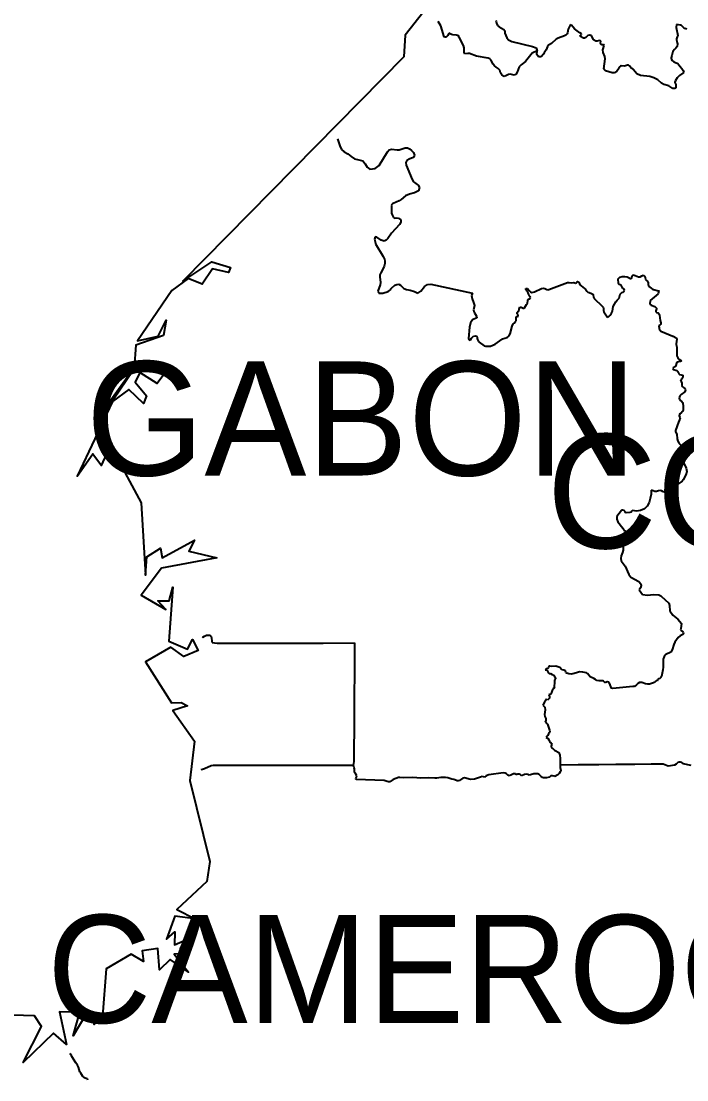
# Model space of a CAD drawing. Header units: metres. Extents: x 0 to 1325, y -1 to 773.
# Drawn here: x 692.54 to 715.87, y 367.42 to 404.52 of the extents above; entities that cross this region are included whole.
import ezdxf
from ezdxf.enums import TextEntityAlignment as Align

# ---------------------------------------------------------------- set-up
doc = ezdxf.new("R2010")
doc.units = ezdxf.units.M

msp = doc.modelspace()

# ---------------------------------------------------------------- linework, layer by layer
at = {"layer": 'CUT'}
msp.add_lwpolyline([(706.65, 404.858), (706, 404.038), (705.95, 403.268), (698.21, 395.408), (699.22, 396.088), (699.88, 395.888), (699.81, 395.718), (699.25, 395.838), (698.88, 395.308), (698.39, 395.508), (697.82, 395.078), (696.62, 393.318), (697.34, 393.488), (697.62, 394.038), (697.53, 393.508), (696.56, 393.168), (696.5, 392.378), (695.65, 391.198), (695.56, 390.948), (696.66, 392.578), (697.68, 392.328), (697.31, 391.828), (696.7, 392.208), (696.54, 391.868), (696.93, 391.388), (696.83, 391.118), (696.31, 391.608), (695.74, 391.198), (694.5, 388.578), (695.05, 389.358), (695.36, 388.948), (695.67, 389.638), (696.75, 387.638), (696.9, 385.108), (696.95, 385.748), (697.42, 386.048), (697.48, 385.718), (698.61, 386.328), (698.42, 385.948), (699.4, 385.718), (697.46, 385.348), (696.75, 384.408), (697.61, 383.908), (697.33, 384.208), (697.73, 384.208), (697.86, 384.688), (697.71, 382.798), (698.37, 382.518), (698.54, 382.848), (698.74, 382.468), (698.24, 382.258), (697.78, 382.578), (696.9, 382.068), (697.81, 380.628), (698.15, 380.638), (698.37, 380.528), (697.86, 380.358), (698.61, 379.288), (698.45, 377.908), (699.15, 375.068), (699.05, 374.368), (697.99, 373.388), (698.64, 373.058), (697.93, 373.158), (697.63, 372.348), (697.92, 372.608), (697.91, 372.148), (698.37, 372.348), (698.11, 372.018), (698.44, 371.838), (697.9, 371.828), (698.4, 371.188), (697.76, 371.638), (697.39, 371.278), (697.33, 372.018), (696.78, 371.938), (696.83, 371.568), (696.4, 371.818), (695.52, 371.308), (695.39, 369.648), (695.1, 369.358), (695.14, 369.678), (694.77, 369.648), (694.36, 368.958), (694.6, 369.788), (693.88, 369.798), (694.13, 368.658), (693.67, 369.058), (692.61, 368.028), (693.25, 369.288), (693.01, 369.658), (690.32, 369.748)], dxfattribs=at)
at = {"layer": 'SCORE'}
for points in [[(707.25, 404.358), (707.15, 404.508)], [(709.17, 404.548), (709.19, 404.508)], [(709.19, 404.508), (709.2, 404.448)], [(709.2, 404.448), (709.23, 404.368)], [(707.36, 403.978), (707.25, 404.358)], [(707.53, 404.108), (707.49, 404.018)], [(707.57, 404.078), (707.53, 404.108)], [(707.62, 404.058), (707.57, 404.078)], [(709.23, 404.368), (709.29, 404.328)], [(709.29, 404.328), (709.45, 404.228)], [(709.45, 404.228), (709.49, 404.188)], [(709.49, 404.188), (709.49, 404.098)], [(709.49, 404.098), (709.52, 404.018)], [(711.67, 404.078), (711.63, 404.038)], [(711.69, 404.118), (711.67, 404.078)], [(711.71, 404.248), (711.69, 404.118)], [(711.79, 404.408), (711.71, 404.248)], [(711.83, 404.378), (711.79, 404.408)], [(711.93, 404.258), (711.83, 404.378)], [(712.12, 404.118), (711.93, 404.258)], [(712.16, 404.088), (712.12, 404.118)], [(712.17, 404.068), (712.16, 404.088)], [(715.5, 404.408), (715.49, 404.298)], [(715.49, 404.298), (715.55, 404.018)], [(715.57, 404.398), (715.5, 404.408)], [(715.64, 404.388), (715.57, 404.398)], [(715.68, 404.368), (715.64, 404.388)], [(715.76, 404.288), (715.68, 404.368)], [(715.8, 404.268), (715.76, 404.288)], [(715.87, 404.248), (715.8, 404.268)], [(707.37, 403.958), (707.36, 403.978)], [(707.42, 403.958), (707.37, 403.958)], [(707.45, 403.978), (707.42, 403.958)], [(707.49, 404.018), (707.45, 403.978)], [(707.67, 404.048), (707.62, 404.058)], [(707.8, 404.038), (707.67, 404.048)], [(707.85, 404.018), (707.8, 404.038)], [(707.89, 403.968), (707.85, 404.018)], [(708.04, 403.668), (707.89, 403.968)], [(709.52, 404.018), (709.56, 403.938)], [(709.56, 403.938), (709.62, 403.868)], [(709.62, 403.868), (709.73, 403.808)], [(709.73, 403.808), (710.46, 403.638)], [(711.12, 403.738), (711.02, 403.678)], [(711.29, 403.888), (711.12, 403.738)], [(711.36, 403.928), (711.29, 403.888)], [(711.58, 404.008), (711.36, 403.928)], [(711.63, 404.038), (711.58, 404.008)], [(712.12, 403.998), (712.16, 404.038)], [(712.24, 403.928), (712.12, 403.998)], [(712.16, 404.038), (712.17, 404.068)], [(712.28, 403.928), (712.24, 403.928)], [(712.33, 403.948), (712.28, 403.928)], [(712.4, 404.018), (712.33, 403.948)], [(712.45, 404.038), (712.4, 404.018)], [(712.48, 404.028), (712.45, 404.038)], [(712.52, 404.018), (712.48, 404.028)], [(712.6, 403.868), (712.52, 404.018)], [(712.68, 403.818), (712.6, 403.868)], [(712.72, 403.818), (712.68, 403.818)], [(712.8, 403.848), (712.72, 403.818)], [(712.83, 403.838), (712.8, 403.848)], [(712.85, 403.818), (712.83, 403.838)], [(712.84, 403.748), (712.85, 403.818)], [(712.86, 403.708), (712.84, 403.748)], [(712.89, 403.688), (712.86, 403.708)], [(712.95, 403.708), (712.92, 403.698)], [(712.97, 403.668), (712.95, 403.708)], [(715.51, 403.938), (715.5, 403.908)], [(715.5, 403.908), (715.5, 403.868)], [(715.5, 403.868), (715.51, 403.828)], [(715.53, 403.978), (715.51, 403.938)], [(715.51, 403.828), (715.53, 403.768)], [(715.55, 404.018), (715.53, 403.978)], [(715.53, 403.768), (715.54, 403.728)], [(715.54, 403.728), (715.53, 403.638)], [(708.06, 403.588), (708.04, 403.668)], [(708.06, 403.428), (708.06, 403.588)], [(708.09, 403.378), (708.06, 403.428)], [(708.19, 403.388), (708.09, 403.378)], [(708.25, 403.388), (708.19, 403.388)], [(708.5, 403.298), (708.25, 403.388)], [(710.45, 403.398), (710.21, 403.108)], [(710.62, 403.488), (710.45, 403.398)], [(710.46, 403.638), (710.59, 403.588)], [(710.59, 403.588), (710.62, 403.488)], [(710.61, 403.358), (710.62, 403.488)], [(710.67, 403.278), (710.61, 403.358)], [(710.84, 403.368), (710.76, 403.268)], [(710.87, 403.418), (710.84, 403.368)], [(710.94, 403.518), (710.87, 403.418)], [(710.98, 403.638), (710.94, 403.518)], [(711.02, 403.678), (710.98, 403.638)], [(712.92, 403.698), (712.89, 403.688)], [(712.92, 403.518), (712.97, 403.668)], [(712.93, 403.428), (712.92, 403.518)], [(712.99, 403.288), (712.93, 403.428)], [(715.37, 403.458), (715.34, 403.318)], [(715.43, 403.528), (715.37, 403.458)], [(715.48, 403.578), (715.43, 403.528)], [(715.53, 403.638), (715.48, 403.578)], [(708.9, 403.228), (708.5, 403.298)], [(708.96, 403.208), (708.9, 403.228)], [(709, 403.168), (708.96, 403.208)], [(709.08, 403.018), (709, 403.168)], [(709.13, 402.958), (709.08, 403.018)], [(710.06, 402.998), (709.99, 402.918)], [(710.21, 403.108), (710.06, 402.998)], [(710.76, 403.268), (710.67, 403.278)], [(712.96, 402.858), (713, 403.208)], [(713, 403.208), (712.99, 403.288)], [(713.79, 402.978), (713.68, 402.948)], [(713.82, 402.978), (713.79, 402.978)], [(713.86, 402.958), (713.82, 402.978)], [(715.34, 403.318), (715.32, 403.238)], [(715.32, 403.238), (715.32, 403.208)], [(715.32, 403.208), (715.35, 403.148)], [(715.35, 403.148), (715.41, 403.098)], [(715.41, 403.098), (715.55, 403.038)], [(715.55, 403.038), (715.59, 402.998)], [(715.59, 402.998), (715.63, 402.938)], [(709.19, 402.908), (709.13, 402.958)], [(709.26, 402.868), (709.19, 402.908)], [(709.31, 402.808), (709.26, 402.868)], [(709.34, 402.718), (709.31, 402.808)], [(709.38, 402.638), (709.34, 402.718)], [(709.47, 402.588), (709.38, 402.638)], [(709.52, 402.608), (709.47, 402.588)], [(709.55, 402.618), (709.52, 402.608)], [(709.62, 402.658), (709.55, 402.618)], [(709.67, 402.668), (709.62, 402.658)], [(709.72, 402.658), (709.67, 402.668)], [(709.77, 402.638), (709.72, 402.658)], [(709.81, 402.628), (709.77, 402.638)], [(709.87, 402.658), (709.81, 402.628)], [(709.92, 402.738), (709.87, 402.658)], [(709.99, 402.918), (709.92, 402.738)], [(712.98, 402.818), (712.96, 402.858)], [(713.02, 402.788), (712.98, 402.818)], [(713.25, 402.708), (713.02, 402.788)], [(713.33, 402.718), (713.25, 402.708)], [(713.41, 402.768), (713.33, 402.718)], [(713.45, 402.818), (713.41, 402.768)], [(713.5, 402.908), (713.45, 402.818)], [(713.54, 402.948), (713.5, 402.908)], [(713.57, 402.958), (713.54, 402.948)], [(713.68, 402.948), (713.57, 402.958)], [(713.92, 402.878), (713.86, 402.958)], [(713.98, 402.838), (713.92, 402.878)], [(713.99, 402.828), (713.98, 402.838)], [(714, 402.818), (713.99, 402.828)], [(714.11, 402.678), (714, 402.818)], [(714.24, 402.618), (714.11, 402.678)], [(714.57, 402.578), (714.24, 402.618)], [(715.61, 402.618), (715.53, 402.538)], [(715.73, 402.698), (715.61, 402.618)], [(715.63, 402.938), (715.69, 402.868)], [(715.69, 402.868), (715.74, 402.798)], [(715.76, 402.728), (715.73, 402.698)], [(715.74, 402.798), (715.76, 402.728)], [(714.71, 402.538), (714.57, 402.578)], [(714.85, 402.468), (714.71, 402.538)], [(714.98, 402.348), (714.85, 402.468)], [(715.06, 402.298), (714.98, 402.348)], [(715.23, 402.258), (715.06, 402.298)], [(715.38, 402.168), (715.23, 402.258)], [(715.47, 402.448), (715.45, 402.388)], [(715.45, 402.388), (715.45, 402.368)], [(715.45, 402.368), (715.46, 402.348)], [(715.46, 402.348), (715.48, 402.298)], [(715.53, 402.538), (715.47, 402.448)], [(715.48, 402.298), (715.48, 402.248)], [(715.48, 402.248), (715.48, 402.208)], [(715.45, 402.168), (715.38, 402.168)], [(715.47, 402.178), (715.45, 402.168)], [(715.48, 402.208), (715.47, 402.178)], [(703.62, 400.398), (703.71, 400.148)], [(703.71, 400.148), (703.77, 400.028)], [(703.77, 400.028), (703.86, 399.948)], [(705.38, 399.938), (705.44, 400.008)], [(705.44, 400.008), (705.52, 400.038)], [(705.52, 400.038), (705.72, 400.008)], [(705.72, 400.008), (705.79, 400.018)], [(705.79, 400.018), (706, 400.078)], [(706, 400.078), (706.07, 400.078)], [(706.07, 400.078), (706.08, 400.078)], [(706.08, 400.078), (706.15, 400.048)], [(706.15, 400.048), (706.22, 399.988)], [(703.86, 399.948), (703.99, 399.868)], [(703.99, 399.868), (704.1, 399.778)], [(704.1, 399.778), (704.22, 399.698)], [(704.22, 399.698), (704.37, 399.668)], [(704.37, 399.668), (704.51, 399.628)], [(704.51, 399.628), (704.59, 399.518)], [(705.08, 399.468), (705.38, 399.938)], [(706.06, 399.638), (706.02, 399.568)], [(706.14, 399.688), (706.06, 399.638)], [(706.22, 399.718), (706.14, 399.688)], [(706.22, 399.988), (706.29, 399.918)], [(706.29, 399.748), (706.22, 399.718)], [(706.29, 399.918), (706.32, 399.828)], [(706.32, 399.828), (706.29, 399.748)], [(704.59, 399.518), (704.66, 399.408)], [(704.66, 399.408), (704.76, 399.338)], [(704.76, 399.338), (704.95, 399.358)], [(704.95, 399.358), (705.08, 399.468)], [(706.02, 399.568), (706.03, 399.478)], [(706.03, 399.478), (706.24, 398.978)], [(706.24, 398.978), (706.29, 398.888)], [(706.29, 398.888), (706.45, 398.778)], [(706.32, 398.508), (706.15, 398.458)], [(706.46, 398.578), (706.32, 398.508)], [(706.45, 398.778), (706.5, 398.698)], [(706.5, 398.698), (706.46, 398.578)], [(705.58, 398.138), (705.55, 398.118)], [(705.79, 398.228), (705.58, 398.138)], [(705.86, 398.278), (705.79, 398.228)], [(706.01, 398.398), (705.86, 398.278)], [(706.15, 398.458), (706.01, 398.398)], [(705.52, 398.088), (705.51, 398.078)], [(705.51, 398.078), (705.52, 398.058)], [(705.55, 398.118), (705.52, 398.088)], [(705.52, 398.058), (705.52, 397.798)], [(705.52, 397.798), (705.54, 397.738)], [(705.8, 397.398), (705.52, 397.098)], [(705.54, 397.738), (705.59, 397.638)], [(705.59, 397.638), (705.62, 397.618)], [(705.62, 397.618), (705.68, 397.628)], [(705.68, 397.628), (705.76, 397.618)], [(705.76, 397.618), (705.85, 397.558)], [(705.85, 397.478), (705.8, 397.398)], [(705.85, 397.558), (705.85, 397.478)], [(705.52, 397.098), (705.39, 396.908)], [(704.94, 396.968), (704.92, 396.878)], [(704.92, 396.878), (704.96, 396.738)], [(705, 396.958), (704.94, 396.968)], [(704.96, 396.738), (704.96, 396.718)], [(704.96, 396.718), (705.23, 396.278)], [(705.15, 396.848), (705, 396.958)], [(705.26, 396.818), (705.15, 396.848)], [(705.33, 396.848), (705.26, 396.818)], [(705.39, 396.908), (705.33, 396.848)], [(705.23, 396.278), (705.27, 396.178)], [(705.26, 395.938), (705.23, 395.858)], [(705.28, 396.028), (705.26, 395.938)], [(705.27, 396.178), (705.28, 396.108)], [(705.28, 396.108), (705.28, 396.028)], [(705.14, 395.708), (705.11, 395.628)], [(705.11, 395.628), (705.11, 395.558)], [(705.11, 395.558), (705.13, 395.358)], [(705.23, 395.858), (705.14, 395.708)], [(713.46, 395.498), (713.52, 395.548)], [(713.52, 395.548), (713.6, 395.578)], [(713.6, 395.578), (713.69, 395.578)], [(713.69, 395.578), (713.77, 395.568)], [(713.77, 395.568), (713.84, 395.528)], [(713.94, 395.538), (713.95, 395.598)], [(713.95, 395.598), (713.97, 395.618)], [(713.97, 395.618), (714, 395.628)], [(714, 395.628), (714.17, 395.568)], [(714.17, 395.568), (714.2, 395.568)], [(714.2, 395.568), (714.23, 395.568)], [(714.23, 395.568), (714.29, 395.598)], [(714.29, 395.598), (714.33, 395.618)], [(714.33, 395.618), (714.36, 395.608)], [(714.36, 395.608), (714.38, 395.588)], [(714.38, 395.588), (714.4, 395.538)], [(705.12, 395.278), (705.04, 395.058)], [(705.13, 395.358), (705.12, 395.278)], [(705.52, 395.168), (705.64, 395.268)], [(705.64, 395.268), (705.71, 395.298)], [(705.71, 395.298), (705.77, 395.308)], [(705.77, 395.308), (705.83, 395.268)], [(705.83, 395.268), (705.95, 395.158)], [(706.54, 395.058), (706.67, 395.218)], [(706.67, 395.218), (706.78, 395.288)], [(706.78, 395.288), (706.9, 395.308)], [(706.9, 395.308), (708.36, 394.988)], [(711.03, 395.118), (711.68, 395.358)], [(711.68, 395.358), (711.74, 395.358)], [(711.74, 395.358), (711.81, 395.348)], [(711.81, 395.348), (711.89, 395.358)], [(711.89, 395.358), (711.91, 395.358)], [(711.91, 395.358), (711.96, 395.338)], [(711.96, 395.338), (711.99, 395.348)], [(711.99, 395.348), (712.02, 395.398)], [(712.02, 395.398), (712.04, 395.398)], [(712.04, 395.398), (712.08, 395.378)], [(712.08, 395.378), (712.09, 395.348)], [(712.09, 395.348), (712.1, 395.318)], [(712.1, 395.318), (712.12, 395.278)], [(712.12, 395.278), (712.16, 395.248)], [(712.16, 395.248), (712.28, 395.158)], [(713.46, 395.478), (713.46, 395.498)], [(713.47, 395.338), (713.46, 395.478)], [(713.49, 395.298), (713.47, 395.338)], [(713.57, 395.268), (713.49, 395.298)], [(713.62, 395.148), (713.57, 395.268)], [(713.84, 395.528), (713.87, 395.508)], [(713.87, 395.508), (713.91, 395.508)], [(713.91, 395.508), (713.94, 395.538)], [(714.4, 395.538), (714.42, 395.468)], [(714.42, 395.468), (714.45, 395.438)], [(714.45, 395.438), (714.49, 395.408)], [(714.49, 395.408), (714.51, 395.378)], [(714.51, 395.378), (714.51, 395.278)], [(714.51, 395.278), (714.53, 395.248)], [(714.53, 395.248), (714.56, 395.208)], [(714.56, 395.208), (714.63, 395.158)], [(705.04, 395.058), (705.07, 394.988)], [(705.07, 394.988), (705.08, 394.988)], [(705.08, 394.988), (705.21, 394.988)], [(705.21, 394.988), (705.4, 395.048)], [(705.4, 395.048), (705.45, 395.078)], [(705.45, 395.078), (705.47, 395.108)], [(705.47, 395.108), (705.49, 395.138)], [(705.49, 395.138), (705.52, 395.168)], [(705.95, 395.158), (706.04, 395.118)], [(706.04, 395.118), (706.17, 395.098)], [(706.17, 395.098), (706.32, 395.048)], [(706.32, 395.048), (706.44, 394.988)], [(706.44, 394.988), (706.48, 395.008)], [(706.48, 395.008), (706.54, 395.058)], [(708.36, 394.988), (708.32, 394.908)], [(708.32, 394.908), (708.34, 394.788)], [(710.22, 395.128), (710.23, 395.148)], [(710.24, 395.088), (710.22, 395.128)], [(710.23, 395.148), (710.28, 395.148)], [(710.28, 395.058), (710.24, 395.088)], [(710.28, 395.148), (710.33, 395.098)], [(710.3, 395.028), (710.28, 395.058)], [(710.31, 394.998), (710.3, 395.028)], [(710.32, 394.968), (710.31, 394.998)], [(710.33, 394.938), (710.32, 394.968)], [(710.33, 395.098), (710.39, 395.038)], [(710.34, 394.898), (710.33, 394.938)], [(710.36, 394.868), (710.34, 394.898)], [(710.39, 394.838), (710.36, 394.868)], [(710.36, 394.788), (710.38, 394.798)], [(710.38, 394.798), (710.39, 394.838)], [(710.39, 395.038), (710.44, 395.018)], [(710.44, 395.018), (710.53, 395.038)], [(710.53, 395.038), (710.77, 395.148)], [(710.77, 395.148), (710.84, 395.168)], [(710.84, 395.168), (710.89, 395.158)], [(710.89, 395.158), (710.96, 395.118)], [(710.96, 395.118), (711, 395.108)], [(711, 395.108), (711.03, 395.118)], [(712.28, 395.158), (712.31, 395.128)], [(712.31, 395.128), (712.36, 395.058)], [(712.36, 395.058), (712.4, 395.028)], [(712.4, 395.028), (712.44, 395.008)], [(712.44, 395.008), (712.53, 394.978)], [(712.53, 394.978), (712.57, 394.958)], [(712.57, 394.958), (712.58, 394.918)], [(712.58, 394.918), (712.6, 394.848)], [(712.6, 394.848), (712.62, 394.808)], [(712.62, 394.808), (712.9, 394.538)], [(713.42, 394.748), (713.49, 394.818)], [(713.49, 394.818), (713.51, 394.858)], [(713.51, 394.858), (713.53, 394.958)], [(713.53, 394.958), (713.56, 394.988)], [(713.56, 394.988), (713.59, 395.008)], [(713.59, 395.008), (713.63, 395.028)], [(713.67, 395.128), (713.62, 395.148)], [(713.63, 395.028), (713.68, 395.098)], [(713.68, 395.098), (713.67, 395.128)], [(714.86, 394.968), (714.58, 394.728)], [(714.63, 395.158), (714.66, 395.128)], [(714.66, 395.128), (714.7, 395.118)], [(714.7, 395.118), (714.87, 395.068)], [(714.89, 395.088), (714.86, 394.968)], [(714.87, 395.068), (714.89, 395.088)], [(708.34, 394.788), (708.39, 394.668)], [(708.39, 394.668), (708.42, 394.558)], [(708.42, 394.558), (708.39, 394.408)], [(709.99, 394.428), (710.01, 394.498)], [(709.99, 394.388), (709.99, 394.428)], [(710.01, 394.498), (710.06, 394.498)], [(710.06, 394.498), (710.15, 394.448)], [(710.15, 394.448), (710.18, 394.478)], [(710.18, 394.478), (710.25, 394.588)], [(710.25, 394.588), (710.28, 394.638)], [(710.28, 394.638), (710.3, 394.738)], [(710.3, 394.738), (710.31, 394.768)], [(710.31, 394.768), (710.34, 394.788)], [(710.34, 394.788), (710.36, 394.788)], [(712.9, 394.538), (712.93, 394.498)], [(712.93, 394.498), (712.94, 394.458)], [(712.94, 394.458), (712.95, 394.378)], [(713.26, 394.358), (713.29, 394.518)], [(713.29, 394.518), (713.38, 394.688)], [(713.38, 394.688), (713.42, 394.748)], [(714.58, 394.728), (714.57, 394.608)], [(714.57, 394.608), (714.62, 394.568)], [(714.62, 394.568), (714.75, 394.518)], [(714.75, 394.518), (714.8, 394.468)], [(714.8, 394.438), (714.78, 394.368)], [(714.8, 394.468), (714.8, 394.438)], [(708.36, 394.058), (708.29, 393.948)], [(708.51, 394.128), (708.36, 394.058)], [(708.39, 394.408), (708.4, 394.348)], [(708.4, 394.348), (708.42, 394.298)], [(708.42, 394.298), (708.49, 394.188)], [(708.49, 394.188), (708.51, 394.128)], [(709.88, 394.148), (709.89, 394.158)], [(709.89, 394.118), (709.88, 394.148)], [(709.88, 394.018), (709.89, 394.098)], [(709.89, 394.158), (709.96, 394.178)], [(709.89, 394.108), (709.89, 394.118)], [(709.89, 394.098), (709.89, 394.108)], [(709.92, 394.318), (709.97, 394.368)], [(709.92, 394.298), (709.92, 394.318)], [(709.92, 394.268), (709.92, 394.298)], [(709.94, 394.248), (709.92, 394.268)], [(709.94, 394.228), (709.94, 394.248)], [(709.96, 394.198), (709.94, 394.228)], [(709.96, 394.178), (709.96, 394.198)], [(709.97, 394.368), (709.99, 394.388)], [(712.95, 394.378), (712.96, 394.338)], [(712.96, 394.338), (713, 394.268)], [(713, 394.268), (713.07, 394.158)], [(713.07, 394.158), (713.08, 394.138)], [(713.08, 394.138), (713.09, 394.138)], [(713.09, 394.138), (713.13, 394.168)], [(713.13, 394.168), (713.18, 394.218)], [(713.18, 394.218), (713.23, 394.288)], [(713.23, 394.288), (713.26, 394.358)], [(714.78, 394.368), (714.78, 394.338)], [(714.78, 394.338), (714.8, 394.318)], [(714.8, 394.318), (714.86, 394.298)], [(714.86, 394.298), (714.89, 394.268)], [(714.89, 394.268), (714.91, 394.218)], [(714.91, 394.218), (714.93, 394.028)], [(708.25, 393.798), (708.22, 393.398)], [(708.29, 393.948), (708.25, 393.798)], [(709.67, 393.568), (709.75, 393.838)], [(709.75, 393.838), (709.78, 393.918)], [(709.78, 393.918), (709.81, 393.938)], [(709.81, 393.938), (709.86, 393.998)], [(709.86, 393.998), (709.88, 394.018)], [(714.89, 393.848), (714.88, 393.818)], [(714.88, 393.818), (714.9, 393.788)], [(714.91, 393.858), (714.89, 393.848)], [(714.9, 393.788), (714.9, 393.748)], [(714.9, 393.748), (714.91, 393.708)], [(714.94, 393.888), (714.91, 393.858)], [(714.91, 393.708), (714.93, 393.688)], [(714.93, 394.028), (714.95, 393.948)], [(714.93, 393.688), (714.96, 393.658)], [(714.95, 393.918), (714.94, 393.888)], [(714.95, 393.948), (714.95, 393.918)], [(708.22, 393.398), (708.24, 393.348)], [(708.24, 393.348), (708.28, 393.358)], [(708.28, 393.358), (708.32, 393.408)], [(708.32, 393.408), (708.39, 393.478)], [(708.39, 393.478), (708.46, 393.498)], [(708.46, 393.498), (708.51, 393.478)], [(708.51, 393.478), (708.52, 393.438)], [(708.52, 393.438), (708.52, 393.398)], [(708.52, 393.398), (708.53, 393.368)], [(708.53, 393.368), (708.55, 393.318)], [(708.55, 393.318), (708.57, 393.298)], [(709.15, 393.198), (709.39, 393.378)], [(709.39, 393.378), (709.41, 393.388)], [(709.41, 393.388), (709.57, 393.438)], [(709.57, 393.438), (709.63, 393.478)], [(709.63, 393.478), (709.67, 393.568)], [(714.96, 393.658), (715.38, 393.488)], [(715.38, 393.488), (715.39, 393.488)], [(715.39, 393.488), (715.49, 393.428)], [(715.49, 393.428), (715.52, 393.378)], [(715.52, 393.378), (715.49, 393.218)], [(708.57, 393.298), (708.59, 393.268)], [(708.59, 393.268), (708.77, 393.148)], [(708.77, 393.148), (708.81, 393.138)], [(708.81, 393.138), (708.99, 393.128)], [(708.99, 393.128), (709.15, 393.198)], [(715.49, 393.218), (715.49, 393.188)], [(715.49, 393.188), (715.51, 393.098)], [(715.51, 393.098), (715.52, 392.798)], [(715.57, 392.588), (715.51, 392.568)], [(715.52, 392.798), (715.55, 392.718)], [(715.55, 392.718), (715.59, 392.678)], [(715.65, 392.598), (715.57, 392.588)], [(715.59, 392.678), (715.68, 392.618)], [(715.68, 392.618), (715.65, 392.598)], [(715.39, 392.378), (715.37, 392.348)], [(715.37, 392.348), (715.4, 392.318)], [(715.47, 392.418), (715.39, 392.378)], [(715.4, 392.318), (715.48, 392.288)], [(715.51, 392.568), (715.47, 392.418)], [(715.48, 392.288), (715.51, 392.278)], [(715.51, 392.278), (715.55, 392.248)], [(715.55, 392.248), (715.57, 392.208)], [(715.57, 392.208), (715.59, 392.168)], [(715.59, 392.168), (715.61, 392.138)], [(715.61, 392.138), (715.73, 392.118)], [(715.69, 391.988), (715.64, 391.948)], [(715.64, 391.948), (715.69, 391.838)], [(715.73, 392.058), (715.69, 391.988)], [(715.69, 391.838), (715.69, 391.748)], [(715.73, 392.118), (715.73, 392.058)], [(715.8, 391.528), (715.67, 391.438)], [(715.69, 391.748), (715.71, 391.718)], [(715.71, 391.718), (715.75, 391.678)], [(715.75, 391.678), (715.8, 391.648)], [(715.8, 391.648), (715.82, 391.598)], [(715.82, 391.598), (715.8, 391.528)], [(715.62, 391.388), (715.6, 391.318)], [(715.6, 391.318), (715.61, 391.268)], [(715.61, 391.268), (715.63, 391.248)], [(715.67, 391.438), (715.62, 391.388)], [(715.63, 391.248), (715.66, 391.218)], [(715.66, 391.218), (715.69, 391.188)], [(715.69, 391.188), (715.71, 391.158)], [(715.71, 391.158), (715.72, 391.118)], [(715.72, 391.118), (715.74, 391.038)], [(715.63, 390.768), (715.6, 390.718)], [(715.6, 390.718), (715.6, 390.688)], [(715.65, 390.778), (715.63, 390.768)], [(715.71, 390.838), (715.65, 390.778)], [(715.74, 390.888), (715.71, 390.838)], [(715.74, 391.038), (715.74, 390.918)], [(715.74, 390.918), (715.74, 390.888)], [(715.57, 390.468), (715.47, 390.178)], [(715.61, 390.548), (715.57, 390.468)], [(715.6, 390.688), (715.62, 390.628)], [(715.63, 390.588), (715.61, 390.548)], [(715.62, 390.628), (715.63, 390.588)], [(715.47, 390.178), (715.47, 390.128)], [(715.47, 390.128), (715.51, 390.048)], [(715.51, 390.048), (715.53, 389.888)], [(715.53, 389.888), (715.55, 389.808)], [(715.55, 389.808), (715.6, 389.718)], [(715.6, 389.718), (715.67, 389.648)], [(715.67, 389.648), (715.71, 389.568)], [(715.69, 389.458), (715.67, 389.358)], [(715.67, 389.358), (715.67, 389.268)], [(715.67, 389.268), (715.69, 389.178)], [(715.71, 389.568), (715.69, 389.458)], [(715.69, 389.178), (715.84, 388.858)], [(715.83, 388.628), (715.74, 388.448)], [(715.86, 388.738), (715.83, 388.628)], [(715.84, 388.858), (715.86, 388.738)], [(715.47, 388.188), (715.35, 388.108)], [(715.55, 388.298), (715.47, 388.188)], [(715.7, 388.398), (715.55, 388.298)], [(715.74, 388.448), (715.7, 388.398)], [(714.58, 387.798), (714.54, 387.648)], [(714.61, 387.948), (714.58, 387.798)], [(714.62, 388.088), (714.61, 387.948)], [(714.68, 388.058), (714.62, 388.088)], [(714.74, 388.038), (714.68, 388.058)], [(714.8, 388.038), (714.74, 388.038)], [(714.87, 388.058), (714.8, 388.038)], [(714.93, 388.078), (714.87, 388.058)], [(714.98, 388.058), (714.93, 388.078)], [(715.04, 388.028), (714.98, 388.058)], [(715.11, 388.018), (715.04, 388.028)], [(715.21, 388.048), (715.11, 388.018)], [(715.35, 388.108), (715.21, 388.048)], [(713.6, 387.388), (713.58, 387.368)], [(713.62, 387.388), (713.6, 387.388)], [(713.67, 387.368), (713.62, 387.388)], [(713.96, 387.378), (713.94, 387.348)], [(714.1, 387.348), (713.96, 387.378)], [(714.38, 387.428), (714.24, 387.368)], [(714.47, 387.528), (714.38, 387.428)], [(714.54, 387.648), (714.47, 387.528)], [(713.58, 387.368), (713.41, 387.168)], [(713.41, 387.168), (713.41, 387.068)], [(713.41, 387.068), (713.45, 386.978)], [(713.69, 387.348), (713.67, 387.368)], [(713.7, 387.328), (713.69, 387.348)], [(713.71, 387.298), (713.7, 387.328)], [(713.74, 387.288), (713.71, 387.298)], [(713.87, 387.308), (713.74, 387.288)], [(713.91, 387.318), (713.87, 387.308)], [(713.94, 387.348), (713.91, 387.318)], [(714.24, 387.368), (714.1, 387.348)], [(713.45, 386.978), (713.62, 386.748)], [(713.62, 386.748), (713.66, 386.688)], [(713.66, 386.688), (713.7, 386.658)], [(713.7, 386.658), (713.74, 386.608)], [(713.66, 386.278), (713.64, 386.258)], [(713.71, 386.278), (713.66, 386.278)], [(713.73, 386.568), (713.71, 386.528)], [(713.71, 386.528), (713.71, 386.478)], [(713.71, 386.478), (713.72, 386.438)], [(713.75, 386.288), (713.71, 386.278)], [(713.72, 386.438), (713.78, 386.368)], [(713.74, 386.608), (713.73, 386.568)], [(713.78, 386.328), (713.75, 386.288)], [(713.78, 386.368), (713.78, 386.328)], [(713.61, 385.898), (713.57, 385.788)], [(713.63, 385.988), (713.61, 385.898)], [(713.64, 386.258), (713.63, 385.988)], [(713.57, 385.788), (713.55, 385.688)], [(713.55, 385.688), (713.57, 385.608)], [(713.57, 385.608), (713.7, 385.418)], [(713.7, 385.418), (713.83, 385.128)], [(713.83, 385.128), (713.9, 385.038)], [(713.9, 385.038), (714.18, 384.888)], [(714.18, 384.888), (714.25, 384.808)], [(714.25, 384.808), (714.26, 384.738)], [(714.24, 384.658), (714.2, 384.588)], [(714.2, 384.588), (714.31, 384.428)], [(714.26, 384.738), (714.24, 384.658)], [(714.31, 384.428), (714.49, 384.408)], [(714.49, 384.408), (714.7, 384.428)], [(714.7, 384.428), (714.88, 384.418)], [(714.88, 384.418), (714.93, 384.398)], [(714.93, 384.398), (714.95, 384.378)], [(714.95, 384.378), (714.97, 384.368)], [(714.97, 384.368), (715.24, 384.128)], [(715.24, 384.128), (715.26, 384.048)], [(715.26, 384.048), (715.27, 383.858)], [(715.27, 383.858), (715.38, 383.708)], [(715.38, 383.708), (715.55, 383.558)], [(715.55, 383.558), (715.68, 383.408)], [(715.68, 383.408), (715.65, 383.238)], [(698.9, 382.918), (698.91, 382.928)], [(698.91, 382.928), (698.97, 382.968)], [(698.97, 382.968), (699.03, 382.998)], [(699.03, 382.998), (699.1, 383.008)], [(699.1, 383.008), (699.16, 382.998)], [(699.16, 382.998), (699.2, 382.958)], [(699.2, 382.958), (699.21, 382.908)], [(715.63, 382.978), (715.56, 382.918)], [(715.72, 383.028), (715.63, 382.978)], [(715.65, 383.238), (715.64, 383.188)], [(715.64, 383.188), (715.67, 383.168)], [(715.67, 383.168), (715.71, 383.138)], [(715.71, 383.138), (715.74, 383.098)], [(715.75, 383.048), (715.72, 383.028)], [(715.74, 383.098), (715.75, 383.048)], [(699.21, 382.908), (699.22, 382.798)], [(699.22, 382.798), (699.23, 382.748)], [(699.23, 382.748), (699.31, 382.738)], [(699.31, 382.738), (699.41, 382.718)], [(699.41, 382.718), (699.82, 382.718)], [(699.82, 382.718), (700.83, 382.728)], [(700.83, 382.728), (700.92, 382.728)], [(700.92, 382.728), (702.02, 382.728)], [(702.02, 382.728), (702.85, 382.728)], [(702.85, 382.728), (703.12, 382.728)], [(703.12, 382.728), (704.22, 382.738)], [(704.22, 382.738), (704.22, 381.768)], [(715.41, 382.678), (715.35, 382.488)], [(715.45, 382.758), (715.41, 382.678)], [(715.5, 382.838), (715.45, 382.758)], [(715.56, 382.918), (715.5, 382.838)], [(715.07, 382.258), (715.04, 382.158)], [(715.13, 382.328), (715.07, 382.258)], [(715.3, 382.408), (715.13, 382.328)], [(715.35, 382.488), (715.3, 382.408)], [(710.94, 381.818), (710.9, 381.788)], [(710.98, 381.838), (710.94, 381.818)], [(711.02, 381.858), (710.98, 381.838)], [(711.03, 381.918), (711.02, 381.858)], [(711.07, 381.918), (711.03, 381.918)], [(711.14, 381.908), (711.07, 381.918)], [(711.27, 381.918), (711.14, 381.908)], [(711.34, 381.898), (711.27, 381.918)], [(711.41, 381.868), (711.34, 381.898)], [(711.48, 381.788), (711.41, 381.868)], [(715.04, 381.878), (715.03, 381.788)], [(715.04, 382.158), (715.04, 381.878)], [(704.22, 381.768), (704.21, 380.808)], [(710.9, 381.788), (710.97, 381.778)], [(710.97, 381.778), (711, 381.738)], [(711, 381.738), (711.01, 381.688)], [(711.01, 381.688), (711.04, 381.658)], [(711.04, 381.658), (711.09, 381.658)], [(711.09, 381.658), (711.15, 381.628)], [(711.15, 381.628), (711.21, 381.598)], [(711.21, 381.598), (711.24, 381.518)], [(711.24, 381.448), (711.23, 381.418)], [(711.24, 381.518), (711.26, 381.508)], [(711.27, 381.488), (711.24, 381.448)], [(711.26, 381.508), (711.27, 381.488)], [(711.55, 381.778), (711.48, 381.788)], [(711.61, 381.758), (711.55, 381.778)], [(711.63, 381.698), (711.61, 381.758)], [(711.66, 381.668), (711.63, 381.698)], [(711.73, 381.648), (711.66, 381.668)], [(711.81, 381.638), (711.73, 381.648)], [(711.87, 381.648), (711.81, 381.638)], [(712, 381.688), (711.87, 381.648)], [(712.11, 381.718), (712, 381.688)], [(712.22, 381.708), (712.11, 381.718)], [(712.35, 381.688), (712.22, 381.708)], [(712.39, 381.658), (712.35, 381.688)], [(712.48, 381.538), (712.39, 381.658)], [(712.61, 381.488), (712.48, 381.538)], [(712.66, 381.448), (712.61, 381.488)], [(712.71, 381.418), (712.66, 381.448)], [(714.87, 381.468), (714.84, 381.448)], [(714.84, 381.448), (714.84, 381.428)], [(714.92, 381.488), (714.87, 381.468)], [(714.96, 381.518), (714.92, 381.488)], [(714.98, 381.558), (714.96, 381.518)], [(715.03, 381.788), (714.98, 381.558)], [(711.17, 381.118), (711.1, 380.938)], [(711.23, 381.158), (711.17, 381.118)], [(711.23, 381.358), (711.22, 381.188)], [(711.22, 381.188), (711.23, 381.158)], [(711.23, 381.418), (711.23, 381.388)], [(711.23, 381.388), (711.23, 381.358)], [(712.78, 381.408), (712.71, 381.418)], [(712.82, 381.408), (712.78, 381.408)], [(712.85, 381.408), (712.82, 381.408)], [(712.92, 381.398), (712.85, 381.408)], [(712.94, 381.388), (712.92, 381.398)], [(712.99, 381.348), (712.94, 381.388)], [(713.01, 381.338), (712.99, 381.348)], [(713.03, 381.348), (713.01, 381.338)], [(713.07, 381.368), (713.03, 381.348)], [(713.09, 381.368), (713.07, 381.368)], [(713.13, 381.358), (713.09, 381.368)], [(713.14, 381.348), (713.13, 381.358)], [(713.18, 381.258), (713.14, 381.348)], [(713.22, 381.168), (713.18, 381.258)], [(713.22, 381.148), (713.22, 381.168)], [(713.27, 381.138), (713.22, 381.148)], [(713.97, 381.198), (713.27, 381.138)], [(714.03, 381.208), (713.97, 381.198)], [(714.1, 381.258), (714.03, 381.208)], [(714.15, 381.308), (714.1, 381.258)], [(714.21, 381.348), (714.15, 381.308)], [(714.29, 381.348), (714.21, 381.348)], [(714.42, 381.298), (714.29, 381.348)], [(714.49, 381.288), (714.42, 381.298)], [(714.56, 381.288), (714.49, 381.288)], [(714.7, 381.328), (714.56, 381.288)], [(714.74, 381.358), (714.7, 381.328)], [(714.76, 381.378), (714.74, 381.358)], [(714.79, 381.398), (714.76, 381.378)], [(714.83, 381.408), (714.79, 381.398)], [(714.84, 381.428), (714.83, 381.408)], [(704.21, 380.808), (704.21, 380.038)], [(710.95, 380.758), (710.88, 380.658)], [(710.98, 380.728), (710.95, 380.758)], [(711.02, 380.758), (710.98, 380.728)], [(711.05, 380.798), (711.02, 380.758)], [(711.1, 380.938), (711.03, 380.908)], [(711.03, 380.908), (711.05, 380.848)], [(711.05, 380.848), (711.05, 380.798)], [(710.88, 380.658), (710.82, 380.548)], [(710.82, 380.548), (710.89, 380.478)], [(710.9, 380.388), (710.88, 380.228)], [(710.89, 380.478), (710.9, 380.388)], [(704.21, 380.038), (704.21, 379.848)], [(710.88, 380.228), (710.89, 380.148)], [(710.89, 380.148), (710.92, 380.078)], [(710.93, 380.008), (710.9, 379.948)], [(710.92, 380.078), (710.93, 380.008)], [(704.21, 379.848), (704.2, 378.878)], [(710.9, 379.948), (710.95, 379.918)], [(710.95, 379.918), (710.98, 379.878)], [(710.98, 379.878), (711.01, 379.818)], [(711.01, 379.818), (711.05, 379.678)], [(711.06, 379.628), (711.04, 379.578)], [(711.05, 379.678), (711.06, 379.628)], [(710.99, 379.488), (710.94, 379.418)], [(710.94, 379.418), (710.96, 379.408)], [(710.96, 379.408), (711, 379.388)], [(711.02, 379.548), (710.99, 379.488)], [(711, 379.388), (711.03, 379.338)], [(711.04, 379.578), (711.02, 379.548)], [(711.03, 379.338), (711.05, 379.288)], [(711.05, 379.288), (711.08, 379.258)], [(711.08, 379.258), (711.1, 379.238)], [(711.1, 379.238), (711.12, 379.208)], [(704.2, 378.878), (704.2, 378.578)], [(711.13, 379.178), (711.11, 379.108)], [(711.11, 379.108), (711.11, 379.078)], [(711.11, 379.078), (711.14, 379.058)], [(711.12, 379.208), (711.13, 379.178)], [(711.14, 379.058), (711.16, 379.048)], [(711.16, 379.048), (711.23, 378.978)], [(711.23, 378.978), (711.25, 378.958)], [(711.25, 378.958), (711.38, 378.888)], [(711.38, 378.888), (711.42, 378.798)], [(704.2, 378.578), (704.17, 378.438)], [(711.42, 378.798), (711.43, 378.678)], [(711.43, 378.678), (711.43, 378.458)], [(712.78, 378.468), (713.38, 378.478)], [(713.38, 378.478), (714.04, 378.478)], [(714.04, 378.478), (714.62, 378.488)], [(714.62, 378.488), (715.01, 378.488)], [(715.01, 378.488), (715.04, 378.488)], [(715.04, 378.488), (715.21, 378.428)], [(715.44, 378.458), (715.5, 378.488)], [(715.5, 378.488), (715.57, 378.558)], [(715.57, 378.558), (715.62, 378.568)], [(715.62, 378.568), (715.64, 378.558)], [(715.64, 378.558), (715.72, 378.508)], [(715.72, 378.508), (716.01, 378.448)], [(698.9, 378.298), (698.84, 378.278)], [(698.97, 378.318), (698.9, 378.298)], [(699.2, 378.428), (698.97, 378.318)], [(699.27, 378.438), (699.2, 378.428)], [(699.77, 378.438), (699.27, 378.438)], [(700, 378.438), (699.77, 378.438)], [(700.81, 378.438), (700, 378.438)], [(700.87, 378.438), (700.81, 378.438)], [(701.97, 378.438), (700.87, 378.438)], [(703.07, 378.438), (701.97, 378.438)], [(704.17, 378.438), (703.07, 378.438)], [(704.2, 378.398), (704.17, 378.438)], [(704.21, 378.358), (704.2, 378.398)], [(704.22, 378.318), (704.21, 378.358)], [(704.22, 378.268), (704.22, 378.318)], [(704.22, 378.208), (704.22, 378.268)], [(704.25, 378.168), (704.22, 378.208)], [(704.27, 378.128), (704.25, 378.168)], [(704.3, 378.078), (704.27, 378.128)], [(708.93, 378.108), (708.84, 378.078)], [(709.43, 378.178), (708.93, 378.108)], [(709.5, 378.168), (709.43, 378.178)], [(709.55, 378.138), (709.5, 378.168)], [(709.59, 378.098), (709.55, 378.138)], [(709.79, 378.138), (709.7, 378.098)], [(709.86, 378.148), (709.79, 378.138)], [(709.89, 378.108), (709.86, 378.148)], [(709.94, 378.128), (709.89, 378.108)], [(709.99, 378.128), (709.94, 378.128)], [(710.03, 378.118), (709.99, 378.128)], [(710.07, 378.078), (710.03, 378.118)], [(710.18, 378.118), (710.07, 378.078)], [(710.24, 378.128), (710.18, 378.118)], [(710.29, 378.118), (710.24, 378.128)], [(710.34, 378.098), (710.29, 378.118)], [(710.39, 378.108), (710.34, 378.098)], [(710.5, 378.148), (710.39, 378.108)], [(710.65, 378.138), (710.5, 378.148)], [(710.69, 378.118), (710.65, 378.138)], [(710.76, 378.048), (710.69, 378.118)], [(711.34, 378.108), (711.28, 378.068)], [(711.39, 378.158), (711.34, 378.108)], [(711.43, 378.208), (711.39, 378.158)], [(711.43, 378.458), (712.06, 378.468)], [(711.43, 378.458), (711.43, 378.368)], [(711.43, 378.368), (711.45, 378.258)], [(711.45, 378.258), (711.43, 378.208)], [(712.06, 378.468), (712.63, 378.468)], [(712.63, 378.468), (712.78, 378.468)], [(715.21, 378.428), (715.44, 378.458)], [(704.27, 377.978), (704.29, 378.028)], [(704.28, 377.948), (704.27, 377.978)], [(705.26, 377.908), (704.28, 377.948)], [(704.29, 378.028), (704.3, 378.078)], [(705.36, 377.878), (705.26, 377.908)], [(705.41, 377.868), (705.36, 377.878)], [(705.46, 377.868), (705.41, 377.868)], [(705.49, 377.888), (705.46, 377.868)], [(705.57, 377.948), (705.49, 377.888)], [(705.76, 378.018), (705.57, 377.948)], [(705.81, 378.018), (705.76, 378.018)], [(705.94, 378.008), (705.81, 378.018)], [(706.26, 378.018), (705.94, 378.008)], [(706.54, 377.988), (706.26, 378.018)], [(706.82, 378.008), (706.54, 377.988)], [(707.04, 377.988), (706.82, 378.008)], [(707.1, 377.988), (707.04, 377.988)], [(707.25, 378.018), (707.1, 377.988)], [(707.41, 378.018), (707.25, 378.018)], [(707.49, 378.008), (707.41, 378.018)], [(707.63, 377.958), (707.49, 378.008)], [(707.7, 377.948), (707.63, 377.958)], [(707.74, 377.938), (707.7, 377.948)], [(707.82, 377.898), (707.74, 377.938)], [(707.85, 377.898), (707.82, 377.898)], [(707.9, 377.908), (707.85, 377.898)], [(708.02, 377.988), (707.9, 377.908)], [(708.08, 377.998), (708.02, 377.988)], [(708.29, 377.948), (708.08, 377.998)], [(708.43, 377.958), (708.29, 377.948)], [(708.63, 378.028), (708.43, 377.958)], [(708.7, 378.048), (708.63, 378.028)], [(708.78, 378.028), (708.7, 378.048)], [(708.84, 378.078), (708.78, 378.028)], [(709.64, 378.078), (709.59, 378.098)], [(709.7, 378.098), (709.64, 378.078)], [(710.81, 378.018), (710.76, 378.048)], [(710.84, 378.008), (710.81, 378.018)], [(710.95, 378.008), (710.84, 378.008)], [(711.05, 378.028), (710.95, 378.008)], [(711.1, 378.068), (711.05, 378.028)], [(711.13, 378.078), (711.1, 378.068)], [(711.16, 378.078), (711.13, 378.078)], [(711.22, 378.058), (711.16, 378.078)], [(711.24, 378.048), (711.22, 378.058)], [(711.28, 378.068), (711.24, 378.048)], [(694.29, 368.308), (694.25, 368.338)], [(694.32, 368.238), (694.29, 368.308)], [(694.46, 368.008), (694.32, 368.238)], [(694.52, 367.928), (694.46, 368.008)], [(694.55, 367.858), (694.52, 367.928)], [(694.6, 367.698), (694.55, 367.858)], [(694.63, 367.648), (694.6, 367.698)], [(694.7, 367.538), (694.63, 367.648)], [(694.74, 367.498), (694.7, 367.538)], [(694.78, 367.478), (694.74, 367.498)], [(694.82, 367.468), (694.78, 367.478)], [(694.86, 367.458), (694.82, 367.468)], [(694.88, 367.408), (694.86, 367.458)]]:
    msp.add_lwpolyline(points, dxfattribs=at)

# ---------------------------------------------------------------- texts
at = {"layer": 'ENGRAVE'}
for s, height, p in [('GABON', 4, (704.465, 388.598)), ('CONGO', 4, (721.057, 386.049)), ('CAMEROON', 3.783, (708.346, 369.415))]:
    msp.add_text(s, height=height, dxfattribs=at).set_placement(p, align=Align.CENTER)

doc.saveas('drawing.dxf')
